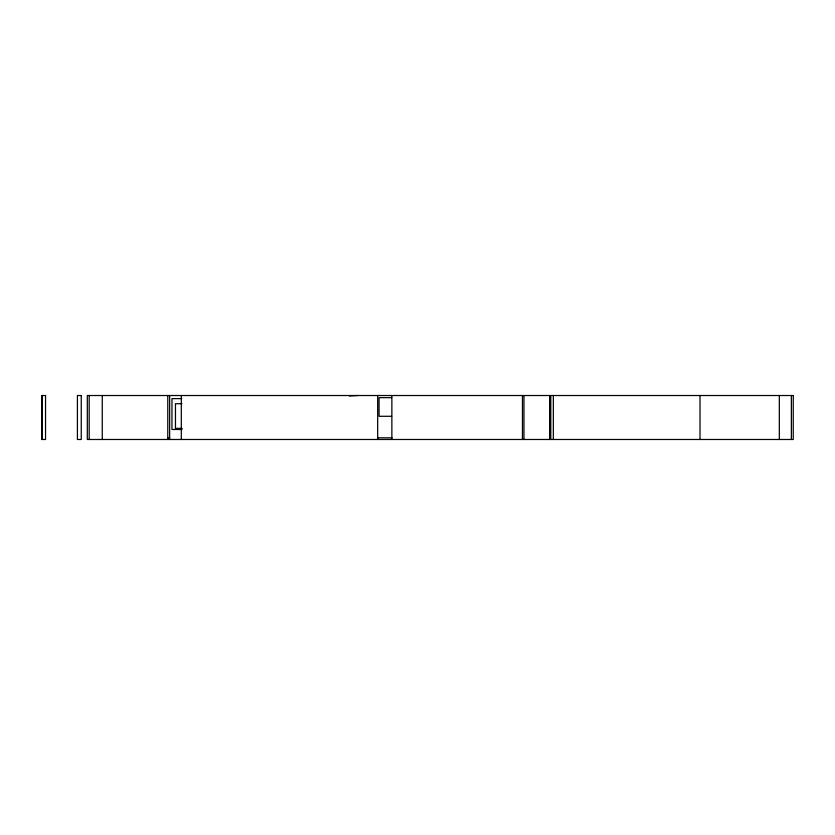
<?xml version="1.0" encoding="UTF-8"?>
<svg xmlns="http://www.w3.org/2000/svg" width="835" height="835" viewBox="0 0 835 835"><rect width="100%" height="100%" fill="white"/><g stroke="black" fill="none" stroke-linecap="round" stroke-linejoin="round"><path stroke-width="1.25" d="M349.197 395.947L357.662 395.519M391.636 397.669L379.069 397.669L379.069 416.289L391.636 416.289M181.853 398.629L171.968 398.629L171.968 429.482L181.853 429.482M181.936 403.722L175.465 403.722L175.465 428.762L181.936 428.762M175.465 428.376L181.936 428.376M167.772 437.822L169.651 437.822M377.67 437.822L391.991 437.822M791.371 395.519L791.371 439.481M779.326 395.519L779.326 439.481M700.012 395.519L700.012 439.481M553.334 395.519L553.334 439.481M550.724 395.519L550.724 439.481M550.432 395.519L550.432 439.481M549.743 395.519L549.743 439.481M523.962 395.519L523.962 439.481M522.449 395.519L522.449 439.481M391.865 395.519L391.865 439.481M377.691 395.519L377.67 439.481M181.31 395.519L181.31 439.481M169.651 395.519L169.651 439.481M167.772 395.519L167.772 439.481M102.267 395.519L102.267 439.481M89.178 395.519L89.178 439.481M41.99 395.519L41.99 439.481M45.539 395.519L41.75 395.519L41.75 439.481L45.539 439.481L45.539 395.519M81.246 395.519L77.415 395.519L77.415 439.481L81.246 439.481L81.246 395.519M793.25 395.519L87.299 395.519L87.299 439.481L793.25 439.481L793.25 395.519"/></g></svg>
